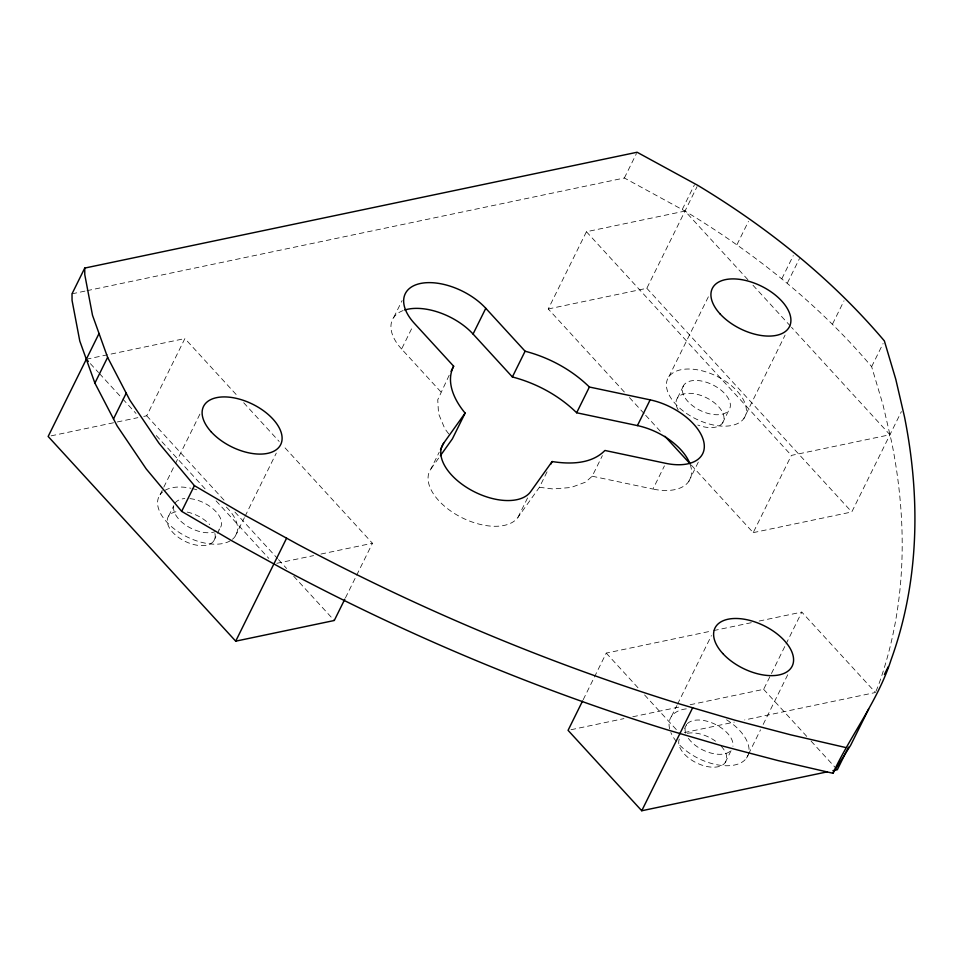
<?xml version="1.0" encoding="UTF-8"?>
<svg xmlns="http://www.w3.org/2000/svg" width="963" height="963" viewBox="0 0 963 963"><rect width="100%" height="100%" fill="white"/><g stroke="black" fill="none" stroke-linecap="round" stroke-linejoin="round"><path stroke-width="0.72" stroke-dasharray="4.82 3.61" d="M449.191 375.209L437.744 399.801L438.538 413.669L444.822 428.691L449.877 435.445M875.969 691.338L878.364 685.524A1234.036 681.118 26.3 0 0 891.834 442.86L883.059 405.038L871.647 366.674C818.971 304.452 754.655 253.064 684.994 211.066L624.373 177.999L86.718 290.742M143.776 416.413L146.725 415.799L184.896 338.567L237.608 396.094M160.075 494.717L174.7 465.129M175.362 463.781L199.955 414.018M168.718 515.939L173.797 505.647M213.714 541.013L216.904 534.573M217.53 533.285L220.082 528.145M235.08 536.499L244.385 517.673M245.047 516.324L276.285 453.116M393.819 317.309L402.101 300.564M440.922 391.941L401.595 349.027L413.043 325.855M345.464 597.854L355.997 576.548M356.659 575.212L372.452 543.252L283.23 445.893M547.044 471.846L539.412 487.29L517.962 517.36A49.932 27.566 26.3 0 1 458.316 515.771A49.932 27.566 26.3 0 1 430.955 468.897L439.224 452.165M624.349 392.013L548.26 308.967L586.431 231.734L684.994 211.066L747.902 279.715M624.373 177.999L636.459 153.538M517.962 517.36L528.145 496.764M682.322 209.344L694.419 184.884M548.26 308.967L646.823 288.298L697.092 186.605M539.412 487.29L553.015 488.963L571.059 487.483L585.552 482.138L592.197 476.216L602.381 455.619M668.876 376.702L708.756 296.014M737.008 244.566L748.456 221.394M677.519 397.936L683.874 385.068M592.197 476.216L652.962 489.06L664.422 465.887M781.824 278.764L793.283 255.592M688.701 481.56L698.873 460.964M787.397 283.014L799.483 258.553M583.205 699.704L606.245 653.107L712.114 630.897M722.515 422.998L728.883 410.13A25.832 14.252 26.3 0 0 702.364 381.192A25.832 14.252 26.3 0 0 687.895 401.475A25.832 14.252 26.3 0 0 728.883 410.13M743.881 418.484A43.046 23.762 26.3 0 0 699.68 370.249A43.046 23.762 26.3 0 0 675.581 404.051A43.046 23.762 26.3 0 0 743.881 418.484L785.086 335.1M832.562 323.977L844.009 300.805M691.314 465.093L753.21 532.647L791.381 455.403L889.944 434.734L791.526 327.324M671.548 716.279L676.869 705.518M677.531 704.17L711.428 635.58M684.645 728.497L686.547 724.633A25.832 14.252 26.3 0 0 686.631 735.467M871.647 366.674L883.095 343.502M725.187 762.576L731.555 749.708A25.832 14.252 26.3 0 1 710.73 753.006A25.832 14.252 26.3 0 1 687.931 737.706M690.11 704.747L763.635 689.327L785.351 645.379M786.013 644.054L801.806 612.095L875.487 692.505L744.616 719.951M753.21 532.647L851.774 511.967L901.404 411.562M746.554 758.062L747.89 755.365M748.552 754.029L760.517 729.822M763.178 724.441L787.77 674.678M430.955 468.897L439.537 456.871M72.02 293.823L85.238 291.055M86.321 359.235L184.896 338.567M51.087 435.854L115.825 422.276M117.293 421.963L137.89 417.653M276.826 563.307L313.601 555.603M320.956 554.05L372.452 543.252M713.583 630.596L751.814 622.58M759.157 621.039L801.806 612.095M571.011 729.725L623.94 718.615M632.763 716.773L681.286 706.589M684.332 732.59L734.324 722.106M752.982 285.253L790.515 326.216M646.823 288.298L851.774 511.967M586.431 231.734L791.381 455.403M629.429 397.55L644.644 414.162M645.655 415.27L660.871 431.881M763.635 689.327L807.03 736.695M811.075 741.101L836.305 768.643M606.245 653.107L638.541 688.352M644.596 694.961L676.893 730.207M243.699 402.739L279.174 441.463M146.725 415.799L225.799 502.096M234.924 512.063L277.5 558.528M278.524 559.635L286.625 568.483M293.727 576.235L334.281 620.497M90.378 363.653L98.491 372.512M99.502 373.62L121.807 397.96M122.819 399.067L136 413.452M156.271 435.577L205.95 489.794M216.097 500.856L268.809 558.396M687.365 723.658A25.832 14.252 26.3 0 1 715.413 724.405A25.832 14.252 26.3 0 1 732.951 746.241M721.179 746.169A25.832 14.252 26.3 0 1 707.733 766.656A25.832 14.252 26.3 0 1 679.553 738.573M687.377 733.325A25.832 14.252 26.3 0 1 715.545 741.197M401.595 349.027A49.932 27.566 26.3 0 1 403.316 310.483M690.23 464.599A49.932 27.566 26.3 0 1 652.962 489.06M678.205 409.889A25.832 14.252 26.3 0 1 693.95 393.686A25.832 14.252 26.3 0 1 723.935 416.883A25.832 14.252 26.3 0 1 697.778 425.032M189.904 498.617A25.832 14.252 26.3 0 1 216.194 511.883A25.832 14.252 26.3 0 1 218.288 529.987M216.206 531.239A25.832 14.252 26.3 0 1 188.495 526.905A25.832 14.252 26.3 0 1 173.677 506.526M175.073 503.071A25.832 14.252 26.3 0 1 184.812 498.533M214.881 533.478A25.832 14.252 26.3 0 1 198.294 545.407A25.832 14.252 26.3 0 1 169.404 527.893A25.832 14.252 26.3 0 1 178.444 511.401M187.195 512.075A25.832 14.252 26.3 0 1 209.693 524.606M226.389 507.092A43.046 23.762 26.3 0 1 232.444 539.292M230.205 540.845A43.046 23.762 26.3 0 1 176.169 530.36A43.046 23.762 26.3 0 1 162.711 491.912M164.95 490.372A43.046 23.762 26.3 0 1 190.879 488.253M192.167 488.542A43.046 23.762 26.3 0 1 198.715 490.408M748.877 752.296A43.046 23.762 26.3 0 1 720.842 765.368A43.046 23.762 26.3 0 1 678.253 743.629M676.435 741.534A43.046 23.762 26.3 0 1 670.826 732.482M669.622 728.835A43.046 23.762 26.3 0 1 687.775 708.708M726.571 719.782A43.046 23.762 26.3 0 1 749.021 751.008"/><path stroke-width="1.44" d="M465.129 413.079L443.678 443.149A49.932 27.566 26.3 0 0 471.039 490.035A49.932 27.566 26.3 0 0 530.685 491.624L552.136 461.542C569.952 464.359 591.511 464.214 604.933 450.467L665.686 463.311A49.932 27.566 26.3 0 0 703.664 441.247A49.932 27.566 26.3 0 0 650.145 399.862L589.38 387.018C571.661 369.684 549.042 357.478 525.1 351.218L485.785 308.304A49.932 27.566 26.3 0 0 420.446 283.483A49.932 27.566 26.3 0 0 414.319 323.291L453.645 366.205C445.412 382.022 454.62 400.62 465.129 413.079L452.405 438.827L440.392 455.668M868.65 709.129L850.63 745.314L832.899 773.253L777.935 760.553L722.671 746.06L667.227 729.798A1234.036 681.118 26.3 0 1 285.096 570.096L232.89 541.375L181.658 511.365L146.232 468.945L117.161 425.959L94.892 383.105L79.785 341.034L72.056 300.408L72.02 293.823L84.744 268.075L637.097 152.25L697.718 185.317C767.379 227.328 831.695 278.704 884.371 340.926L895.783 379.29L904.558 417.111A1234.036 681.118 26.3 0 1 891.088 659.775C877.967 700.787 850.931 734.685 832.899 773.253M99.045 333.487L48.15 436.468L235.706 641.165L334.281 620.497L344.814 599.191M94.892 383.105L107.615 357.357L92.508 315.286L84.78 274.672L84.744 268.075M113.502 418.917L126.225 393.169M181.658 511.365L194.382 485.629L158.955 443.197L129.885 400.211L107.615 357.357M235.706 641.165L286.601 538.185M451.093 371.345L453.645 366.205M689.785 463.384A49.932 27.566 26.3 0 0 637.422 425.598L576.656 412.766C558.937 395.432 536.319 383.226 512.376 376.954L473.062 334.041L485.785 308.304M440.5 449.589L443.678 443.149M512.376 376.954L525.1 351.218M550.86 464.118L552.136 461.542M576.656 412.766L589.38 387.018M637.422 425.598L650.145 399.862M582.543 701.04L568.074 730.339L641.755 810.75L827.024 771.905M641.755 810.75L692.65 707.769M848.499 747.107L837.316 769.738L832.899 770.665M884.395 674.485L888.211 666.757M845.622 747.505L790.659 734.817L735.395 720.312L679.95 704.049A1234.036 681.118 26.3 0 1 297.82 544.348L245.613 515.638L194.382 485.629M664.939 436.311L690.302 463.985M86.321 359.235L88.355 361.45M404.725 310.002A49.932 27.566 26.3 0 1 473.062 334.041M211.306 431.966A43.046 23.762 26.3 0 0 279.619 446.387A43.046 23.762 26.3 0 0 235.405 398.152A43.046 23.762 26.3 0 0 211.306 431.966M722.78 653.516A43.046 23.762 26.3 0 0 791.092 667.949A43.046 23.762 26.3 0 0 746.891 619.715A43.046 23.762 26.3 0 0 722.78 653.516M720.107 313.95A43.046 23.762 26.3 0 0 788.42 328.383A43.046 23.762 26.3 0 0 744.206 280.137A43.046 23.762 26.3 0 0 720.107 313.95"/></g></svg>
